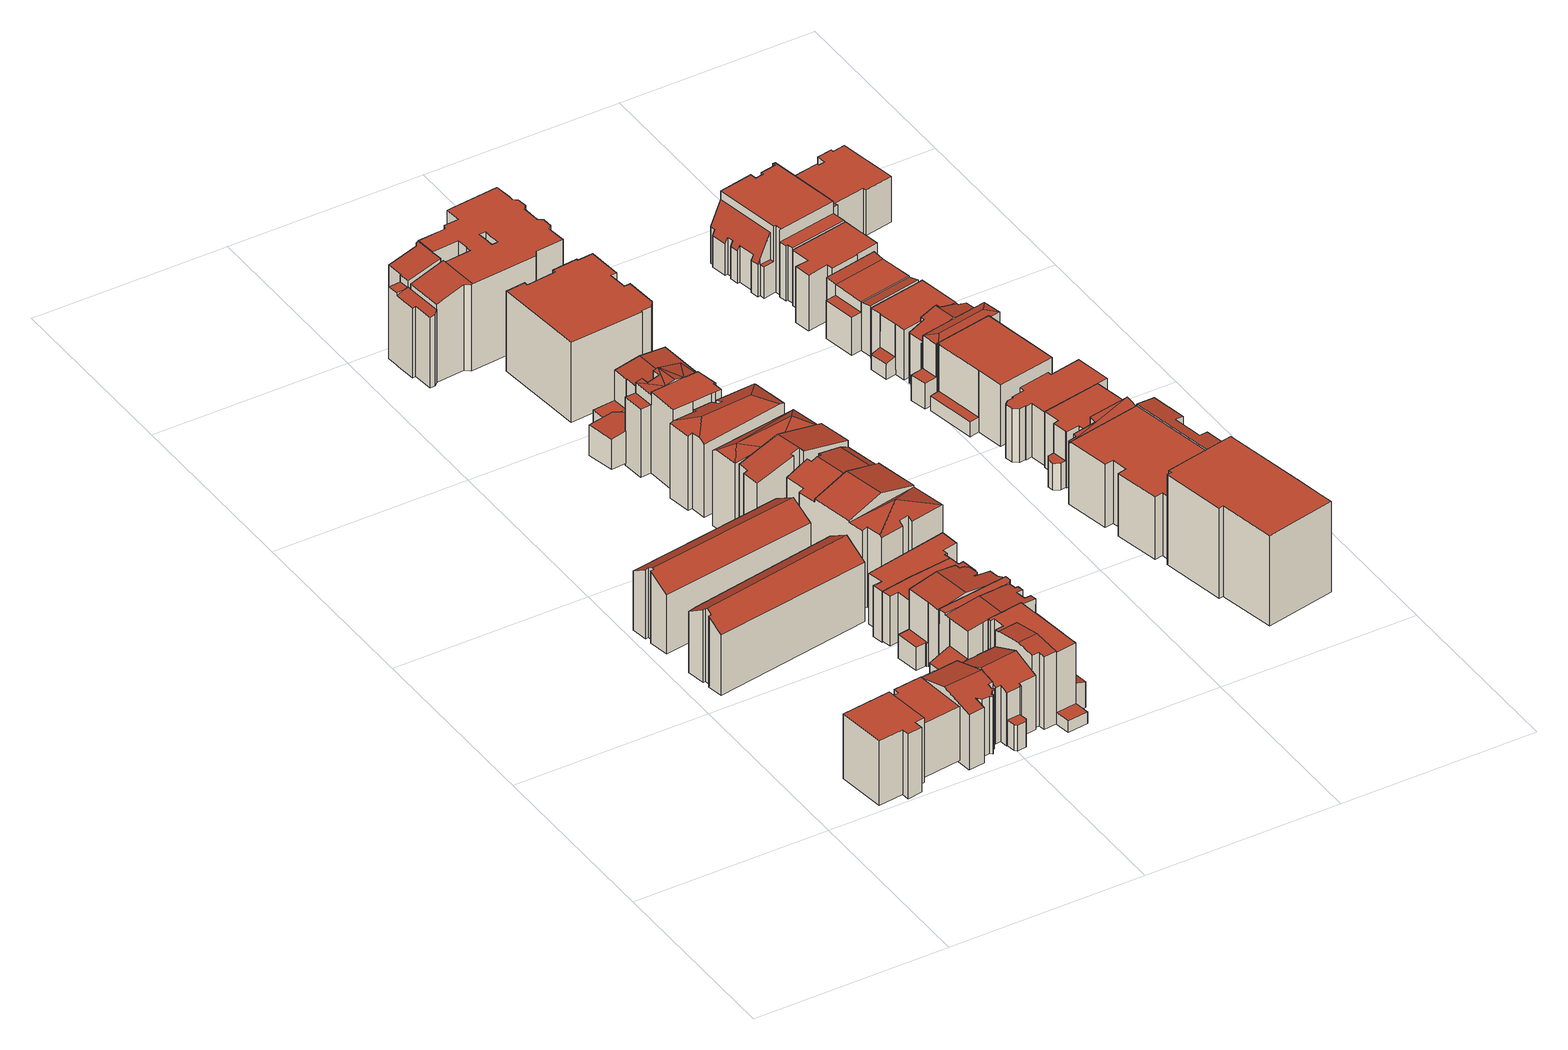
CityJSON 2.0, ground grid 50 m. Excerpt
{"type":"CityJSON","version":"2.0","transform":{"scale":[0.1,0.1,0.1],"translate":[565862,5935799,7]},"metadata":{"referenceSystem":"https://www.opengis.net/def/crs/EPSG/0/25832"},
"CityObjects":{
"building1":{"type":"Building","attributes":{"Gemeindeschluessel":"02000000","Geometrietyp2DReferenz":"3000","function":"31001_1010","roofType":"1000","measuredHeight":17.48,"storeysAboveGround":5},"geometry":[{"type":"MultiSurface","lod":"2","boundaries":[[[0,1,2,3,4,5,6,7]],[[8,9,10,11,12,13,14,15]],[[8,7,6,9]],[[9,6,5,10]],[[10,5,4,11]],[[11,4,3,12]],[[12,3,2,13]],[[13,2,1,14]],[[14,1,0,15]],[[15,0,7,8]]],"semantics":{"surfaces":[{"type":"RoofSurface"},{"type":"GroundSurface"},{"type":"WallSurface"}],"values":[0,1,2,2,2,2,2,2,2,2]}}]},
"building2":{"type":"Building","attributes":{"Gemeindeschluessel":"02000000","Geometrietyp2DReferenz":"3000","function":"31001_1100","roofType":"1000","measuredHeight":14.66,"storeysAboveGround":5},"geometry":[{"type":"MultiSurface","lod":"2","boundaries":[[[16,17,18,19,20,21]],[[22,23,24,25,26,27]],[[22,21,20,23]],[[23,20,19,24]],[[24,19,18,25]],[[25,18,17,26]],[[26,17,16,27]],[[27,16,21,22]]],"semantics":{"surfaces":[{"type":"RoofSurface"},{"type":"GroundSurface"},{"type":"WallSurface"}],"values":[0,1,2,2,2,2,2,2]}}]},
"building3":{"type":"Building","attributes":{"Gemeindeschluessel":"02000000","Geometrietyp2DReferenz":"3000","function":"31001_1120","roofType":"3100","measuredHeight":20.06,"storeysAboveGround":4},"geometry":[{"type":"MultiSurface","lod":"2","boundaries":[[[28,29,30,31,32,33,34]],[[35,34,33,36]],[[36,33,32,37]],[[38,29,28,39]],[[39,28,34,35]],[[40,41,42,43]],[[44,45,41,40]],[[44,40,43,38,39,35,36,37,46]],[[47,46,37,32,31]],[[45,44,46,47]],[[38,43,42,30,29]],[[45,47,31,30,42,41]]],"semantics":{"surfaces":[{"type":"RoofSurface"},{"type":"WallSurface"},{"type":"GroundSurface"}],"values":[0,1,1,1,1,1,1,2,1,1,1,0]}}]},
"building4":{"type":"Building","attributes":{"Gemeindeschluessel":"02000000","Geometrietyp2DReferenz":"3000","function":"31001_1120","roofType":"3100","measuredHeight":17.45,"storeysAboveGround":3},"geometry":[{"type":"MultiSurface","lod":"2","boundaries":[[[48,49,50,51,52,53,54]],[[55,56,48,57]],[[56,49,48]],[[58,59,60,61]],[[62,53,52,63]],[[63,52,51,64]],[[64,51,50,65]],[[57,66,67,55]],[[68,69,70,71]],[[71,70,72,73]],[[73,72,74,75]],[[75,74,76,77]],[[77,76,78,79]],[[79,78,80,81]],[[81,80,82,83]],[[83,82,84,85]],[[85,84,86,87]],[[87,86,88,89]],[[89,88,90,91]],[[91,90,92,93]],[[94,58,61,95,62,63,64,65,96,68,71,73,75,77,79,81,83,85,87,89,91,93]],[[97,59,58,94,98]],[[54,53,62,95,99]],[[68,96,49,56,55,67,100,69]],[[96,65,50,49]],[[95,61,60,66,57,99]],[[98,94,93,92]],[[54,99,57,48]],[[97,98,92,90,88,86,84,82,80,78,76,74,72,70,69,100]],[[97,100,67,66,60,59]]],"semantics":{"surfaces":[{"type":"RoofSurface"},{"type":"WallSurface"},{"type":"GroundSurface"}],"values":[0,0,0,1,1,1,1,1,1,1,1,1,1,1,1,1,1,1,1,1,2,1,1,1,1,1,1,0,0,0]}}]},
"building5":{"type":"Building","attributes":{"Gemeindeschluessel":"02000000","Geometrietyp2DReferenz":"3000","function":"31001_1120","roofType":"3100","measuredHeight":19.66,"storeysAboveGround":4},"geometry":[{"type":"MultiSurface","lod":"2","boundaries":[[[101,102,103,104,105,106]],[[107,108,104,103,109,110]],[[111,106,105,112]],[[113,102,101,114]],[[114,101,106,111]],[[115,110,109,116]],[[117,108,107,118]],[[118,107,110,115]],[[116,109,103,102,113]],[[112,105,104,108,117]],[[112,117,118,115,116,113,114,111]]],"semantics":{"surfaces":[{"type":"RoofSurface"},{"type":"WallSurface"},{"type":"GroundSurface"}],"values":[0,0,1,1,1,1,1,1,1,1,2]}}]},
"building6":{"type":"Building","attributes":{"Gemeindeschluessel":"02000000","Geometrietyp2DReferenz":"3000","function":"31001_1010","roofType":"3100","measuredHeight":17.55,"storeysAboveGround":3},"geometry":[{"type":"MultiSurface","lod":"2","boundaries":[[[119,120,121,122]],[[123,124,125,126,127,128]],[[129,122,121,130]],[[119,131,132,120]],[[127,133,134,128]],[[135,128,134,136,137]],[[137,136,138,139]],[[139,138,140,141]],[[141,140,142,143]],[[144,126,125,145]],[[145,125,124,146]],[[146,124,123,147]],[[147,123,128,135]],[[148,149,150,151]],[[151,150,152,153]],[[154,144,145,146,147,135,137,139,141,143,129,130,155,156,148,151,153]],[[129,143,142,157,131,119,122]],[[149,148,156,158,159]],[[144,154,160,133,127,126]],[[160,154,153,152]],[[158,156,155,161]],[[155,130,121,120,132,161]],[[157,142,140,138,136,134,133,160,152,150,149,159]],[[157,159,158,161,132,131]]],"semantics":{"surfaces":[{"type":"RoofSurface"},{"type":"WallSurface"},{"type":"GroundSurface"}],"values":[0,0,1,1,1,1,1,1,1,1,1,1,1,1,1,2,1,1,1,1,1,1,0,0]}}]},
"building7":{"type":"Building","attributes":{"Gemeindeschluessel":"02000000","Geometrietyp2DReferenz":"3000","function":"31001_1120","roofType":"3100","measuredHeight":18.92,"storeysAboveGround":4},"geometry":[{"type":"MultiSurface","lod":"2","boundaries":[[[162,163,164,165]],[[166,167,168,169,170,171,172]],[[173,174,172,175,176,177,178]],[[129,165,164,179]],[[180,170,169,181]],[[181,169,168,182]],[[183,167,166]],[[172,171,175]],[[162,177,176,163]],[[184,185,186,187]],[[187,186,188,189]],[[189,188,190,191]],[[191,190,192,193]],[[193,192,194,195]],[[196,197,198,199]],[[199,198,173,178,200]],[[129,179,201,180,181,182,184,187,189,191,193,195,196,199,200]],[[129,200,178,177,162,165]],[[197,196,195,194]],[[166,172,174]],[[180,201,176,175,171,170]],[[184,182,168,167,183,185]],[[201,179,164,163,176]],[[197,194,192,190,188,186,185,183,166,174,173,198]]],"semantics":{"surfaces":[{"type":"RoofSurface"},{"type":"WallSurface"},{"type":"GroundSurface"}],"values":[0,0,0,1,1,1,1,1,1,1,1,1,1,1,1,1,2,1,1,1,1,1,1,0]}}]},
"building8":{"type":"Building","attributes":{"Gemeindeschluessel":"02000000","Geometrietyp2DReferenz":"3000","function":"31001_2010","roofType":"1000","measuredHeight":20.68,"storeysAboveGround":3},"geometry":[{"type":"MultiSurface","lod":"2","boundaries":[[[202,203,204,205]],[[206,207,208,209,203,202]],[[210,211,212,213]],[[214,215,216,217]],[[218,219,220,221]],[[221,220,222,223]],[[223,222,224,225]],[[225,224,226,227]],[[228,205,204,229]],[[230,208,207,231]],[[231,207,206,232]],[[217,233,234,214]],[[212,235,236,213]],[[237,211,210,238]],[[239,216,215,240]],[[241,237,238,242,230,231,232,218,221,223,225,227,243,244,239,240]],[[245,236,235,246,234,233,247,248,226,224,222,220,219,228,229]],[[218,232,206,202,205,228,219]],[[242,238,210,213,236,245]],[[237,241,246,235,212,211]],[[241,240,215,214,234,246]],[[239,244,247,233,217,216]],[[248,247,244,243]],[[230,242,245,209,208]],[[245,229,204,203,209]],[[226,248,243,227]]],"semantics":{"surfaces":[{"type":"RoofSurface"},{"type":"WallSurface"},{"type":"GroundSurface"}],"values":[0,0,0,0,1,1,1,1,1,1,1,1,1,1,1,2,0,1,1,1,1,1,1,1,1,1]}}]},
"building9":{"type":"Building","attributes":{"Gemeindeschluessel":"02000000","Geometrietyp2DReferenz":"3000","function":"31001_1120","roofType":"3100","measuredHeight":18.47,"storeysAboveGround":4},"geometry":[{"type":"MultiSurface","lod":"2","boundaries":[[[249,250,251,252]],[[253,254,255,256]],[[256,255,257,258]],[[258,257,259,260]],[[260,259,261,262]],[[262,261,263,264]],[[264,263,265,266]],[[266,265,267,268]],[[269,270,271,272]],[[272,271,273,274]],[[275,276,277,278]],[[278,277,279,280]],[[280,279,281,282]],[[283,254,253,284,285,286,287]],[[249,252,269,272,274,284,253,256,258,260,262,264,266,268,288,275,278,280,282]],[[289,281,279,277,276,290,267,265,263,261,259,257,255,254,283]],[[281,289,250,249,282]],[[290,276,275,288]],[[288,268,267,290]],[[269,252,251,291,270]],[[291,251,287,286]],[[285,284,274,273]],[[287,251,250,289,283]],[[285,273,271,270,291,286]]],"semantics":{"surfaces":[{"type":"WallSurface"},{"type":"GroundSurface"},{"type":"RoofSurface"}],"values":[0,0,0,0,0,0,0,0,0,0,0,0,0,0,1,2,0,0,0,0,0,0,2,2]}}]},
"building10":{"type":"Building","attributes":{"Gemeindeschluessel":"02000000","Geometrietyp2DReferenz":"3000","function":"31001_1120","roofType":"1000","measuredHeight":13.44,"storeysAboveGround":4},"geometry":[{"type":"MultiSurface","lod":"2","boundaries":[[[292,293,294,295]],[[295,294,296,297]],[[297,296,298,299]],[[299,298,300,301]],[[302,303,304,305]],[[305,304,306,307]],[[307,306,293,292]],[[308,309,303,302]],[[309,308,301,300]],[[301,308,302,305,307,292,295,297,299]],[[309,300,298,296,294,293,306,304,303]]],"semantics":{"surfaces":[{"type":"WallSurface"},{"type":"GroundSurface"},{"type":"RoofSurface"}],"values":[0,0,0,0,0,0,0,0,0,1,2]}}]},
"building11":{"type":"Building","attributes":{"Gemeindeschluessel":"02000000","Geometrietyp2DReferenz":"3000","function":"31001_1010","roofType":"1000","measuredHeight":10.04,"storeysAboveGround":2},"geometry":[{"type":"MultiSurface","lod":"2","boundaries":[[[310,311,312,313]],[[313,312,314,315]],[[315,314,316,317]],[[318,319,320,321]],[[322,320,319,323,316,314,312,311,324]],[[325,326,310,313,315,317,327,318,321]],[[325,321,320,322]],[[326,325,322,324]],[[318,327,323,319]],[[327,317,316,323]],[[310,326,324,311]]],"semantics":{"surfaces":[{"type":"WallSurface"},{"type":"RoofSurface"},{"type":"GroundSurface"}],"values":[0,0,0,0,1,2,0,0,0,0,0]}}]},
"building12":{"type":"Building","attributes":{"Gemeindeschluessel":"02000000","Geometrietyp2DReferenz":"3000","function":"31001_1120","roofType":"1000","measuredHeight":13.78,"storeysAboveGround":4},"geometry":[{"type":"MultiSurface","lod":"2","boundaries":[[[328,329,330,331]],[[331,330,332,333]],[[334,335,336,337]],[[338,339,340,341]],[[341,340,342,343]],[[343,342,344,345]],[[345,344,346,347]],[[348,349,335,334]],[[349,348,333,332]],[[346,344,342,340,339,336,335,349,332,330,329]],[[338,341,343,345,347,328,331,333,348,334,337]],[[328,347,346,329]],[[338,337,336,339]]],"semantics":{"surfaces":[{"type":"WallSurface"},{"type":"RoofSurface"},{"type":"GroundSurface"}],"values":[0,0,0,0,0,0,0,0,0,1,2,0,0]}}]},
"building13":{"type":"Building","attributes":{"Gemeindeschluessel":"02000000","Geometrietyp2DReferenz":"3000","function":"31001_1120","roofType":"3200","measuredHeight":24.4,"storeysAboveGround":5},"geometry":[{"type":"MultiSurface","lod":"2","boundaries":[[[350,351,352,353]],[[354,351,350]],[[355,356,357,351,354]],[[358,359,352,351]],[[357,358,351]],[[360,358,357]],[[361,362,363,364]],[[360,359,358]],[[365,366,367,368]],[[368,367,369,370]],[[371,372,373,374]],[[374,373,375,376]],[[376,375,377,378]],[[379,355,354,380]],[[381,382,383,384]],[[371,374,376,378,381,384,365,368,370,379,380,385,386,387]],[[385,380,354,350,353]],[[387,386,359,360,363,362]],[[382,381,378,377]],[[371,387,362,361,372]],[[369,364,363,360,357,356]],[[379,370,369,356,355]],[[366,365,384,383]],[[386,385,353,352,359]],[[366,383,382,377,375,373,372,361,364,369,367]]],"semantics":{"surfaces":[{"type":"RoofSurface"},{"type":"WallSurface"},{"type":"GroundSurface"}],"values":[0,0,0,0,0,0,0,0,1,1,1,1,1,1,1,2,1,1,1,1,1,1,1,1,0]}}]},
"building14":{"type":"Building","attributes":{"Gemeindeschluessel":"02000000","Geometrietyp2DReferenz":"3000","function":"31001_2010","roofType":"3100","measuredHeight":24.96,"storeysAboveGround":4},"geometry":[{"type":"MultiSurface","lod":"2","boundaries":[[[388,389,390,391,392,393,394,395]],[[396,397,398,399]],[[400,401,402]],[[403,404,405,401,400]],[[406,407,408,409,410,411,401,405]],[[412,413,414,415,390,389]],[[399,398,416,417,418,419,420]],[[411,421,402,401]],[[412,422,423,413]],[[424,425,426,427]],[[428,395,394,429]],[[429,394,393,430]],[[430,393,392,431]],[[431,392,391,432]],[[433,404,403,434]],[[435,410,409,436]],[[436,409,408,437]],[[437,408,407,438]],[[438,407,406,439]],[[440,415,414,441]],[[427,419,418,424]],[[442,426,425,443]],[[434,403,400,397,396,388,395,428]],[[399,420,422,412,389,388,396]],[[444,348,435,436,437,438,439,433,434,428,429,430,431,432,440,441,445,446,442,443]],[[348,444,417,416,402,421]],[[444,443,425,424,418,417]],[[442,446,420,419,427,426]],[[446,445,423,422,420]],[[445,441,414,413,423]],[[435,348,421,411,410]],[[433,439,406,405,404]],[[400,402,416,398,397]],[[440,432,391,390,415]]],"semantics":{"surfaces":[{"type":"RoofSurface"},{"type":"WallSurface"},{"type":"GroundSurface"}],"values":[0,0,0,0,0,0,0,0,0,0,1,1,1,1,1,1,1,1,1,1,1,1,1,1,2,1,1,1,1,1,1,1,1,1]}}]},
"building15":{"type":"Building","attributes":{"Gemeindeschluessel":"02000000","Geometrietyp2DReferenz":"3000","function":"31001_1120","roofType":"3200","measuredHeight":22.12,"storeysAboveGround":5},"geometry":[{"type":"MultiSurface","lod":"2","boundaries":[[[447,448,449,450,451,452]],[[450,453,454,455,456,457,458,459,460,461,462,451]],[[463,448,447,464]],[[464,447,452,465]],[[466,462,461,467]],[[467,461,460,468]],[[468,460,459,469]],[[469,459,458,470]],[[470,458,457,471]],[[471,457,456,472]],[[472,456,455,473]],[[474,463,464,465,466,467,468,469,470,471,472,473,475]],[[449,448,463,474,476]],[[477,475,473,455,454]],[[478,476,474,475,477]],[[466,465,452,451,462]],[[478,477,454,453]],[[476,478,453,450,449]]],"semantics":{"surfaces":[{"type":"RoofSurface"},{"type":"WallSurface"},{"type":"GroundSurface"}],"values":[0,0,1,1,1,1,1,1,1,1,1,2,1,1,1,1,0,0]}}]},
"building16":{"type":"Building","attributes":{"Gemeindeschluessel":"02000000","Geometrietyp2DReferenz":"3000","function":"31001_1120","roofType":"1000","measuredHeight":22.55,"storeysAboveGround":5},"geometry":[{"type":"MultiSurface","lod":"2","boundaries":[[[479,480,481,482]],[[483,484,485,486]],[[484,487,488,489,490,491,492,485]],[[493,487,484]],[[493,494,495,487]],[[494,496,495]],[[497,498,496,494]],[[499,479,482,500]],[[480,483,486,481]],[[501,492,491,502]],[[502,491,490,503]],[[503,490,489,504]],[[504,489,488,505]],[[483,506,484]],[[494,507,497]],[[508,509,510,511]],[[511,510,512,513]],[[513,512,514,515]],[[515,514,516,517]],[[505,488,487,495,496,498,518,519,520]],[[521,508,511,513,515,517,522,499,500,501,502,503,504,505,520,523]],[[501,500,482,481,486,485,492]],[[506,483,522,517,516]],[[524,523,520,519]],[[494,493,484]],[[509,508,521,525]],[[521,523,524,526,527,525]],[[518,498,497,507,527,526]],[[499,522,483,480,479]],[[518,526,524,519]],[[509,525,527,507,494,484,506,516,514,512,510]]],"semantics":{"surfaces":[{"type":"RoofSurface"},{"type":"WallSurface"},{"type":"GroundSurface"}],"values":[0,0,0,0,0,0,0,1,1,1,1,1,1,1,1,1,1,1,1,1,2,1,1,1,1,1,1,1,1,0,0]}}]},
"building17":{"type":"Building","attributes":{"Gemeindeschluessel":"02000000","Geometrietyp2DReferenz":"3000","function":"31001_1120","roofType":"1000","measuredHeight":23.52,"storeysAboveGround":5},"geometry":[{"type":"MultiSurface","lod":"2","boundaries":[[[528,529,530,531,532]],[[533,534,535,536,537,538,539]],[[540,541,542,543]],[[544,545,546,547]],[[529,528,548]],[[529,549,530]],[[543,530,549,550,540]],[[551,552,553,554]],[[554,553,555,556]],[[556,555,557,558]],[[558,557,559,560]],[[561,562,563,564]],[[564,563,565,566]],[[547,567,568,544]],[[542,569,570,549,530,543]],[[530,549,570,571,531]],[[540,550,539,538,541]],[[572,535,534,573]],[[573,534,533,552,551]],[[552,533,539,550]],[[546,574,575,567,547]],[[567,575,576,577]],[[578,579,580,581]],[[582,583,584,585]],[[585,584,586,587]],[[587,586,588,589]],[[590,591,592,593]],[[594,595,596,597]],[[598,599,600,601]],[[601,600,602,603]],[[603,602,604,605]],[[605,604,606,607]],[[607,606,608,609]],[[609,608,610,611]],[[545,612,574,546]],[[572,613,614,615,611,610,616,617,536,535]],[[618,619,599,598,620,621,589,588]],[[575,574,612,622,623,624,537,536,617,616,610,608,606,604,602,600,599,619,618,588,586,584,583,625,626,627,628,629,630,631,580,579,632,576],[591,633,634,596,595,635,636,592]],[[605,607,609,611,615,614,613,572,573,551,554,556,558,560,637,638,639,640,641,561,564,566,642,643,578,581,644,645,646,647,648,649,650,582,585,587,589,621,620,598,601,603],[651,652,590,593,653,654,594,597],[655,656,657,658,659,660,661,662]],[[638,637,560,559,663,548,528,532,639]],[[565,577,576,632,579,578,643,642,566]],[[658,657,656,612,545,544,568,569]],[[537,660,659,658,569,542,541,538]],[[537,624,623,662,661,660]],[[655,662,623,622,612,656]],[[626,625,583,582,650,649,648,627]],[[652,651,597,596,634,633,591,590]],[[636,635,595,594,654,653,593,592]],[[645,630,629,646]],[[629,628,627,648,647,646]],[[580,631,630,645,644,581]],[[641,664,562,561]],[[532,531,571,664,641,640,639]],[[664,571,570,569,568,567,577,565,563,562]],[[663,559,557,555,553,552,550,549,529,548]]],"semantics":{"surfaces":[{"type":"RoofSurface"},{"type":"WallSurface"},{"type":"GroundSurface"}],"values":[0,0,0,0,1,1,1,1,1,1,1,1,1,1,1,1,1,1,1,1,1,1,1,1,1,1,1,1,1,1,1,1,1,1,1,1,1,0,2,1,1,1,1,1,1,1,1,1,1,1,1,1,1,0,0]}}]},
"building18":{"type":"Building","attributes":{"Gemeindeschluessel":"02000000","Geometrietyp2DReferenz":"3000","function":"31001_1120","roofType":"3100","measuredHeight":14.61,"storeysAboveGround":4},"geometry":[{"type":"MultiSurface","lod":"2","boundaries":[[[665,666,667,668]],[[669,665,668,670]],[[666,671,672,667]],[[327,673,674,317]],[[317,674,675,315]],[[676,677,678,679]],[[679,678,680,681]],[[327,317,315,682,669,670,683,676,679,681]],[[683,670,668,667,672,684,685]],[[677,676,683,685]],[[327,681,680,686,673]],[[687,682,315,675]],[[669,682,687,671,666,665]],[[686,680,678,677,685,684]],[[686,684,672,671,687,675,674,673]]],"semantics":{"surfaces":[{"type":"RoofSurface"},{"type":"WallSurface"},{"type":"GroundSurface"}],"values":[0,1,1,1,1,1,1,2,1,1,1,1,1,0,0]}}]},
"building19":{"type":"Building","attributes":{"Gemeindeschluessel":"02000000","Geometrietyp2DReferenz":"3000","function":"31001_1120","roofType":"1000","measuredHeight":21.53,"storeysAboveGround":4},"geometry":[{"type":"MultiSurface","lod":"2","boundaries":[[[688,689,690,691]],[[691,690,692,693]],[[693,692,694,695]],[[695,694,696,697]],[[697,696,698,699]],[[699,698,700,701]],[[701,700,702,703]],[[703,702,704,705]],[[705,704,706,707]],[[707,706,708,709]],[[709,708,710,711]],[[711,710,712,713]],[[713,712,714,715]],[[715,714,716,717]],[[718,719,689,688]],[[720,721,719,718]],[[721,720,717,716]],[[717,720,718,688,691,693,695,697,699,701,703,705,707,709,711,713,715]],[[721,716,714,712,710,708,706,704,702,700,698,696,694,692,690,689,719]]],"semantics":{"surfaces":[{"type":"WallSurface"},{"type":"GroundSurface"},{"type":"RoofSurface"}],"values":[0,0,0,0,0,0,0,0,0,0,0,0,0,0,0,0,0,1,2]}}]},
"building20":{"type":"Building","attributes":{"Gemeindeschluessel":"02000000","Geometrietyp2DReferenz":"3000","function":"31001_2010","roofType":"1000","measuredHeight":24.39,"storeysAboveGround":7},"geometry":[{"type":"MultiSurface","lod":"2","boundaries":[[[722,723,724,725,726,727,728,729,730,731]],[[732,733,734,735,736,737,738,739,740,741]],[[732,731,730,733]],[[733,730,729,734]],[[734,729,728,735]],[[735,728,727,736]],[[736,727,726,737]],[[737,726,725,738]],[[738,725,724,739]],[[739,724,723,740]],[[740,723,722,741]],[[732,741,722,731]]],"semantics":{"surfaces":[{"type":"RoofSurface"},{"type":"GroundSurface"},{"type":"WallSurface"}],"values":[0,1,2,2,2,2,2,2,2,2,2,2]}}]},
"building21":{"type":"Building","attributes":{"Gemeindeschluessel":"02000000","Geometrietyp2DReferenz":"3000","function":"31001_1120","roofType":"1000","measuredHeight":17.79,"storeysAboveGround":5},"geometry":[{"type":"MultiSurface","lod":"2","boundaries":[[[742,743,744,745,746,747,748]],[[749,750,751,743,742]],[[752,753,754,755,756,757,758,759,760,761,762]],[[763,764,765,766,767,768,769,770,771,772,773]],[[774,748,747,775]],[[775,747,746,776]],[[776,746,745,777]],[[777,745,744,778]],[[779,751,750,780]],[[742,762,761,749]],[[781,758,757,782]],[[782,757,756,783]],[[783,756,755,784]],[[784,755,754,785]],[[785,754,753,786]],[[786,753,752,787]],[[788,772,771,789]],[[789,771,770,790]],[[790,770,769,791]],[[791,769,768,792]],[[792,768,767,793]],[[793,767,766,794]],[[794,766,765,795]],[[795,765,764,796]],[[759,763,773,760]],[[781,782,783,784,785,786,787,774,775,776,777,778,779,780,797,788,789,790,791,792,793,794,795,796]],[[781,796,764,763,759,758]],[[788,797,761,760,773,772]],[[797,780,750,749,761]],[[774,787,752,762,742,748]],[[779,778,744,743,751]]],"semantics":{"surfaces":[{"type":"RoofSurface"},{"type":"WallSurface"},{"type":"GroundSurface"}],"values":[0,0,0,0,1,1,1,1,1,1,1,1,1,1,1,1,1,1,1,1,1,1,1,1,1,2,1,1,1,1,1]}}]},
"building22":{"type":"Building","attributes":{"Gemeindeschluessel":"02000000","Geometrietyp2DReferenz":"3000","function":"31001_2010","roofType":"1000","measuredHeight":16.66,"storeysAboveGround":4},"geometry":[{"type":"MultiSurface","lod":"2","boundaries":[[[798,799,800,801]],[[802,798,801,803]],[[804,805,806,807]],[[807,806,808,809]],[[809,808,810,811]],[[799,812,813,800]],[[814,815,811,810]],[[816,817,802,803,804,807,809,811,815]],[[818,816,815,814]],[[812,817,816,818]],[[802,817,812,799,798]],[[804,803,801,800,813,805]],[[818,814,810,808,806,805,813,812]]],"semantics":{"surfaces":[{"type":"RoofSurface"},{"type":"WallSurface"},{"type":"GroundSurface"}],"values":[0,1,1,1,1,1,1,2,1,1,1,1,0]}}]},
"building23":{"type":"Building","attributes":{"Gemeindeschluessel":"02000000","Geometrietyp2DReferenz":"3000","function":"31001_1120","roofType":"1000","measuredHeight":15.14,"storeysAboveGround":3},"geometry":[{"type":"MultiSurface","lod":"2","boundaries":[[[819,820,821,822,823,824]],[[825,824,823,826]],[[827,820,819,828]],[[828,819,824,825]],[[829,830,831,832]],[[832,831,833,834]],[[835,836,837,838]],[[838,837,839,840]],[[840,839,841,842]],[[842,841,843,844]],[[844,843,845,846]],[[846,845,847,848]],[[848,847,849,850]],[[850,849,851,852]],[[852,851,853,854]],[[821,853,830,822]],[[827,828,825,826,829,832,834,855,835,838,840,842,844,846,848,850,852,854]],[[836,835,855,856]],[[856,855,834,833]],[[827,854,853,821,820]],[[829,826,823,822,830]],[[856,833,831,830,853,851,849,847,845,843,841,839,837,836]]],"semantics":{"surfaces":[{"type":"RoofSurface"},{"type":"WallSurface"},{"type":"GroundSurface"}],"values":[0,1,1,1,1,1,1,1,1,1,1,1,1,1,1,1,2,1,1,1,1,0]}}]},
"building24":{"type":"Building","attributes":{"Gemeindeschluessel":"02000000","Geometrietyp2DReferenz":"3000","function":"31001_1120","roofType":"1000","measuredHeight":14.5,"storeysAboveGround":3},"geometry":[{"type":"MultiSurface","lod":"2","boundaries":[[[857,858,859,860,861,862,863,864,865,866,867,868,869,870,871,872,873]],[[874,875,876,877,878,879,880,881,882,883,884,885,886,887,888,889,890]],[[890,889,858,857]],[[889,888,859,858]],[[888,887,860,859]],[[887,886,861,860]],[[886,885,862,861]],[[885,884,863,862]],[[884,883,864,863]],[[883,882,865,864]],[[882,881,866,865]],[[881,880,867,866]],[[880,879,868,867]],[[879,878,869,868]],[[878,877,870,869]],[[877,876,871,870]],[[876,875,872,871]],[[875,874,873,872]],[[874,890,857,873]]],"semantics":{"surfaces":[{"type":"GroundSurface"},{"type":"RoofSurface"},{"type":"WallSurface"}],"values":[0,1,2,2,2,2,2,2,2,2,2,2,2,2,2,2,2,2,2]}}]},
"building25":{"type":"Building","attributes":{"Gemeindeschluessel":"02000000","Geometrietyp2DReferenz":"3000","function":"31001_1100","roofType":"3200","measuredHeight":16.36,"storeysAboveGround":4},"geometry":[{"type":"MultiSurface","lod":"2","boundaries":[[[891,892,893,894]],[[895,896,897,898,899,900,901,902,903]],[[904,905,906,907,908,909]],[[898,908,907,910,911,912]],[[913,914,915,910,907,906]],[[899,912,916,917,918,919,920,921,922,923,900]],[[915,911,910]],[[924,891,894,925]],[[926,903,902,927]],[[927,902,901,928]],[[929,896,895,930]],[[930,895,903,926]],[[892,904,909,893]],[[897,908,898]],[[912,911,916]],[[931,915,914,932]],[[932,914,913,933]],[[934,923,922,935]],[[935,922,921,936]],[[936,921,920,937]],[[937,920,919,938]],[[938,919,918,939]],[[939,918,917,940]],[[941,924,925,942,929,930,926,927,928,934,935,936,937,938,939,940,931,932,933]],[[929,942,908,897,896]],[[931,940,917,916,911,915]],[[941,933,913,906,905]],[[898,912,899]],[[934,928,901,900,923]],[[924,941,905,904,892,891]],[[942,925,894,893,909,908]]],"semantics":{"surfaces":[{"type":"RoofSurface"},{"type":"WallSurface"},{"type":"GroundSurface"}],"values":[0,0,0,0,0,0,0,1,1,1,1,1,1,1,1,1,1,1,1,1,1,1,1,2,1,1,1,1,1,1,1]}}]},
"building26":{"type":"Building","attributes":{"Gemeindeschluessel":"02000000","Geometrietyp2DReferenz":"3000","function":"31001_1120","roofType":"1000","measuredHeight":13.55,"storeysAboveGround":4},"geometry":[{"type":"MultiSurface","lod":"2","boundaries":[[[943,944,945,946]],[[947,943,946,948]],[[949,950,951,952]],[[952,951,953,954]],[[944,955,956,945]],[[957,958,959,960]],[[957,960,961,947,948,962,949,952,954,963]],[[964,956,955,965,959,958,966,953,951,950]],[[953,966,963,954]],[[966,958,957,963]],[[959,965,961,960]],[[964,950,949,962]],[[947,961,965,955,944,943]],[[962,948,946,945,956,964]]],"semantics":{"surfaces":[{"type":"RoofSurface"},{"type":"WallSurface"},{"type":"GroundSurface"}],"values":[0,1,1,1,1,1,2,0,1,1,1,1,1,1]}}]},
"building27":{"type":"Building","attributes":{"Gemeindeschluessel":"02000000","Geometrietyp2DReferenz":"3000","function":"31001_1120","roofType":"1000","measuredHeight":13.81,"storeysAboveGround":4},"geometry":[{"type":"MultiSurface","lod":"2","boundaries":[[[967,968,969,970]],[[971,972,973,974]],[[975,976,977,974,973]],[[978,979,980,981]],[[982,967,970,983]],[[984,972,971,985]],[[978,977,976,979]],[[968,975,973,969]],[[986,981,980,987]],[[985,971,974,977,978,981,986]],[[988,982,983,989,984,985,986,987]],[[988,987,980,979,976,975]],[[984,989,973,972]],[[982,988,975,968,967]],[[989,983,970,969,973]]],"semantics":{"surfaces":[{"type":"RoofSurface"},{"type":"WallSurface"},{"type":"GroundSurface"}],"values":[0,0,0,0,1,1,1,1,1,1,2,1,1,1,1]}}]},
"building28":{"type":"Building","attributes":{"Gemeindeschluessel":"02000000","Geometrietyp2DReferenz":"3000","function":"31001_1010","roofType":"1000","measuredHeight":15.06,"storeysAboveGround":4},"geometry":[{"type":"MultiSurface","lod":"2","boundaries":[[[990,991,992,993]],[[994,995,996,997]],[[998,999,1000,1001]],[[1001,1000,1002,1003]],[[993,1004,1005,990]],[[1006,1005,1007,1008]],[[1008,1007,1009,1010]],[[1010,1009,1011,1012]],[[1012,1011,1013,1014]],[[1014,1013,1015,1016]],[[1017,992,991,1018]],[[1015,1013,1011,1009,1007,1005,1004,1019,1002,1000,999,1020,996,995]],[[1006,1008,1010,1012,1014,1016,994,997,1021,998,1001,1003,1022,1017,1018]],[[1006,1018,991,990,1005]],[[1017,1022,1019,1004,993,992]],[[998,1021,1020,999]],[[1022,1003,1002,1019]],[[994,1016,1015,995]],[[1021,997,996,1020]]],"semantics":{"surfaces":[{"type":"RoofSurface"},{"type":"WallSurface"},{"type":"GroundSurface"}],"values":[0,1,1,1,1,1,1,1,1,1,1,0,2,1,1,1,1,1,1]}}]},
"building29":{"type":"Building","attributes":{"Gemeindeschluessel":"02000000","Geometrietyp2DReferenz":"3000","function":"31001_1120","roofType":"1000","measuredHeight":18.15,"storeysAboveGround":6},"geometry":[{"type":"MultiSurface","lod":"2","boundaries":[[[1023,1024,1025,1026,1027,1028,1029,1030,1031,1032,1033,1034,1035,1036,1037,1038]],[[1039,1040,1041,1042,1043,1044]],[[1045,1046,1047,1048,1049,1050,1051,1052,1053,1054,1055,1056,1057,1058,1059,1060,1061,1062]],[[1063,1064,1065,1066]],[[1067,1038,1037,1068]],[[1068,1037,1036,1069]],[[1065,1034,1033,1066]],[[1070,1032,1031,1071]],[[1071,1031,1030,1072]],[[1072,1030,1029,1073]],[[1073,1029,1028,1074]],[[1074,1028,1027,1075]],[[1075,1027,1026,1076]],[[1076,1026,1025,1077]],[[1077,1025,1024,1078]],[[1078,1024,1023,1079]],[[1079,1023,1038,1067]],[[1080,1081,1082,1083]],[[1083,1082,1084,1085]],[[1085,1084,1086,1087]],[[1087,1086,1088,1089]],[[1089,1088,1090,1091]],[[1056,1092,1093,1057]],[[1043,1094,1095,1044]],[[1096,1095,1097,1098]],[[1098,1097,1099,1100]],[[1101,1042,1041,1102]],[[1102,1041,1040,1103]],[[1103,1040,1039,1104]],[[1105,1055,1054,1106]],[[1106,1054,1053,1107]],[[1107,1053,1052,1108]],[[1108,1052,1051,1109]],[[1109,1051,1050,1110]],[[1110,1050,1049,1111]],[[1111,1049,1048,1112]],[[1112,1048,1047,1113]],[[1113,1047,1046,1114]],[[1114,1046,1045,1115]],[[1116,1062,1061,1117]],[[1117,1061,1060,1118]],[[1118,1060,1059,1119]],[[1119,1059,1058,1120]],[[1121,1101,1102,1103,1104,1096,1098,1100,1122,1070,1071,1072,1073,1074,1075,1076,1077,1078,1079,1067,1068,1069,1080,1083,1085,1087,1089,1091,1105,1106,1107,1108,1109,1110,1111,1112,1113,1114,1115,1116,1117,1118,1119,1120]],[[1094,1043,1042,1101,1121,1093]],[[1116,1115,1045,1062]],[[1122,1100,1099,1123,1064,1063]],[[1096,1104,1039,1044,1095]],[[1124,1035,1034,1065,1064,1123]],[[1121,1120,1058,1057,1093]],[[1105,1091,1090,1092,1056,1055]],[[1070,1122,1063,1066,1033,1032]],[[1080,1069,1036,1035,1124,1081]],[[1124,1123,1099,1097,1095,1094,1093,1092,1090,1088,1086,1084,1082,1081]]],"semantics":{"surfaces":[{"type":"RoofSurface"},{"type":"WallSurface"},{"type":"GroundSurface"}],"values":[0,0,0,0,1,1,1,1,1,1,1,1,1,1,1,1,1,1,1,1,1,1,1,1,1,1,1,1,1,1,1,1,1,1,1,1,1,1,1,1,1,1,1,2,1,1,1,1,1,1,1,1,1,0]}}]}
},
"vertices":[
[141,20,177],[206,28,177],[208,8,177],[246,13,177],[243,36,177],[269,40,177],[254,161,177],[126,145,177],[126,145,2],[254,161,2],[269,40,2],[243,36,2],[246,13,2],[208,8,2],[206,28,2],[141,20,2],
[269,40,162],[367,52,162],[351,189,162],[278,180,162],[280,165,162],[254,161,162],[254,161,16],[280,165,16],[278,180,16],[351,189,16],[367,52,16],[269,40,16],
[34,577,221],[40,578,221],[41,572,225],[441,643,225],[432,698,190],[53,634,187],[26,625,190],[26,625,24],[53,634,24],[432,698,24],[40,578,24],[34,577,24],[37,558,24],[37,558,216],[43,559,216],[43,559,24],[43,516,24],[43,516,189],[450,583,24],[450,583,185],
[419,214,106],[448,234,86],[434,232,86],[434,227,93],[401,222,93],[400,228,86],[386,226,86],[452,202,85],[452,202,86],[389,194,86],[351,189,10],[351,189,160],[389,194,160],[389,194,10],[400,228,10],[401,222,10],[434,227,10],[434,232,10],[389,194,159],[452,202,159],[467,79,10],[467,79,173],[454,77,173],[454,77,10],[455,65,170],[455,65,10],[460,61,169],[460,61,10],[457,56,167],[457,56,10],[454,59,168],[454,59,10],[447,50,166],[447,50,10],[450,48,165],[450,48,10],[446,42,164],[446,42,10],[440,47,165],[440,47,10],[420,45,165],[420,45,10],[408,54,168],[408,54,10],[412,24,160],[412,24,10],[370,19,10],[385,226,10],[448,234,10],[360,105,184],[370,19,159],[385,226,85],[462,116,184],
[7,772,217],[15,774,217],[17,758,227],[412,818,227],[404,876,190],[1,814,190],[17,700,190],[421,761,190],[18,755,225],[9,754,225],[1,814,30],[404,876,30],[15,774,30],[7,772,30],[9,754,30],[18,755,30],[421,761,30],[17,700,30],
[453,195,65],[502,201,65],[497,241,65],[448,234,65],[490,27,80],[496,21,80],[519,24,80],[524,32,80],[521,54,80],[487,50,80],[448,234,11],[497,241,11],[453,195,154],[502,201,154],[521,54,154],[487,50,154],[487,50,11],[485,50,154],[485,50,11],[482,70,163],[482,70,11],[468,68,163],[468,68,11],[467,79,168],[467,79,11],[524,32,11],[519,24,11],[496,21,11],[490,27,11],[570,68,11],[570,68,158],[524,62,158],[524,62,11],[525,55,155],[525,55,11],[521,55,11],[502,201,11],[552,207,11],[462,121,186],[552,207,155],[562,134,186],[521,55,155],[502,201,155],
[503,242,118],[495,303,118],[440,296,98],[448,234,98],[635,338,196],[673,343,196],[678,350,196],[676,365,196],[490,340,196],[493,319,196],[538,325,196],[597,254,200],[587,331,200],[493,319,192],[495,303,192],[503,242,192],[547,248,196],[440,296,11],[490,340,11],[676,365,11],[678,350,11],[673,343,192],[672,342,11],[672,342,193],[675,324,193],[675,324,11],[683,325,192],[683,325,11],[685,308,192],[685,308,11],[668,306,193],[668,306,11],[672,280,193],[672,280,11],[690,283,11],[690,283,192],[692,267,192],[692,267,11],[547,248,11],[495,303,11],
[562,128,212],[614,135,212],[605,203,202],[554,196,202],[568,79,205],[587,81,205],[590,64,202],[623,68,202],[628,27,37],[682,34,37],[676,74,37],[623,67,37],[676,82,86],[709,86,75],[692,214,75],[660,210,86],[552,207,6],[552,207,200],[575,210,200],[575,210,6],[571,241,200],[571,241,6],[561,240,200],[561,240,6],[560,249,200],[560,249,6],[554,196,200],[605,203,200],[590,64,6],[587,81,6],[568,79,6],[660,210,200],[676,82,200],[676,74,200],[623,67,200],[682,34,6],[628,27,6],[692,214,6],[709,86,6],[676,81,6],[623,68,6],[652,262,6],[659,210,6],[623,68,200],[676,81,200],[659,210,200],[652,262,200],
[490,340,21],[490,340,193],[485,376,193],[485,376,21],[605,457,21],[605,457,197],[607,444,197],[607,444,21],[614,445,196],[614,445,21],[620,445,195],[620,445,21],[629,440,193],[629,440,21],[634,414,193],[634,414,21],[628,406,194],[628,406,21],[620,405,196],[620,405,21],[481,376,21],[481,376,84],[480,379,84],[480,379,21],[454,376,84],[454,376,21],[663,408,21],[663,408,189],[667,385,189],[667,385,21],[675,378,188],[675,378,21],[676,365,188],[676,365,21],[552,450,205],[445,436,21],[445,436,84],[476,440,84],[476,440,193],[620,402,21],[566,350,206],[620,402,196],[485,376,84],
[448,507,21],[448,507,155],[526,520,155],[526,520,21],[638,534,155],[638,534,21],[642,505,155],[642,505,21],[655,507,155],[655,507,21],[481,441,21],[481,441,155],[475,485,155],[475,485,21],[453,481,155],[453,481,21],[661,465,21],[661,465,155],
[305,1395,43],[305,1395,135],[326,1378,137],[326,1378,43],[365,1381,143],[365,1381,43],[366,1367,143],[366,1367,43],[373,1331,43],[373,1331,143],[370,1331,142],[370,1331,43],[258,1322,125],[370,1367,143],[243,1392,125],[258,1322,43],[243,1392,43],[370,1367,43],
[443,536,17],[443,536,154],[466,539,154],[466,539,17],[458,580,154],[458,580,17],[679,573,17],[679,573,154],[640,566,154],[640,566,17],[642,552,17],[642,552,154],[635,551,154],[635,551,17],[638,534,154],[638,534,17],[526,520,154],[526,520,17],[448,507,154],[448,507,17],[673,622,17],[673,622,154],
[349,1034,243],[384,1010,262],[573,1082,234],[347,1048,234],[359,973,241],[416,983,242],[418,970,234],[471,978,234],[540,1033,262],[575,1083,234],[593,996,234],[489,895,274],[610,913,244],[593,996,244],[471,978,274],[366,932,30],[366,932,246],[361,960,247],[361,960,30],[418,970,261],[418,970,30],[486,895,30],[486,895,273],[484,910,274],[484,910,30],[462,907,268],[462,907,30],[463,899,268],[463,899,30],[416,983,30],[359,973,30],[361,884,30],[361,884,243],[354,930,243],[354,930,30],[347,1048,30],[575,1083,30],[610,913,30],
[444,781,225],[532,800,255],[514,885,255],[498,882,250],[495,895,250],[435,883,230],[446,831,230],[434,829,225],[444,781,233],[466,674,233],[560,693,260],[537,801,260],[466,674,229],[569,648,267],[654,711,229],[475,632,229],[488,634,234],[496,593,234],[497,588,229],[558,600,229],[556,612,239],[582,617,239],[585,605,229],[672,622,229],[606,815,238],[587,908,238],[524,895,253],[526,888,253],[654,711,233],[653,713,233],[654,713,233],[631,820,233],[630,820,233],[673,622,229],[630,820,226],[610,913,226],[654,713,94],[682,719,94],[659,826,94],[631,820,94],[434,829,17],[446,831,17],[435,883,17],[495,895,17],[498,882,17],[488,634,17],[475,632,17],[585,605,17],[582,617,17],[556,612,17],[558,600,17],[497,588,17],[526,888,17],[524,895,17],[659,826,17],[682,719,17],[653,713,17],[610,913,17],[630,820,17],
[327,1117,236],[338,1118,240],[342,1096,240],[376,1140,256],[329,1178,240],[318,1177,236],[509,1150,256],[551,1202,237],[550,1205,236],[462,1198,236],[447,1197,236],[452,1179,243],[441,1176,244],[436,1197,236],[387,1193,236],[388,1182,240],[338,1118,35],[327,1117,35],[318,1177,35],[388,1182,35],[387,1193,35],[436,1197,35],[441,1176,35],[452,1179,35],[447,1197,35],[462,1198,35],[550,1205,35],[344,1077,35],[569,1112,35],[344,1077,232],[569,1112,235],[558,1110,239],
[299,1269,223],[327,1271,223],[322,1327,223],[295,1325,223],[327,1271,251],[365,1274,259],[323,1327,251],[322,1327,251],[382,1332,265],[373,1331,263],[370,1331,262],[372,1310,262],[341,1308,255],[339,1328,255],[390,1276,265],[415,1278,259],[383,1332,265],[442,1337,251],[453,1281,251],[443,1337,251],[299,1269,39],[295,1325,39],[339,1328,39],[341,1308,39],[372,1310,39],[370,1331,39],[373,1331,39],[327,1271,259],[453,1281,259],[462,1198,39],[462,1198,259],[447,1197,259],[447,1197,39],[436,1197,259],[436,1197,39],[387,1193,259],[387,1193,39],[334,1190,259],[334,1190,39],[443,1337,91],[524,1344,91],[524,1344,39],[459,1225,39],[327,1271,39],[545,1233,39],[545,1233,91],[459,1225,259],[464,1225,91],[464,1225,259],
[55,1886,243],[75,1888,243],[87,1889,243],[84,1917,243],[52,1914,243],[96,1786,260],[169,1792,280],[181,1781,283],[185,1781,284],[176,1881,284],[175,1887,284],[87,1879,260],[87,1879,237],[175,1887,237],[174,1897,237],[87,1889,237],[175,1897,237],[243,1903,237],[240,1931,237],[172,1925,237],[55,1886,237],[87,1889,246],[87,1879,246],[96,1786,49],[96,1786,246],[86,1776,243],[86,1776,49],[73,1775,239],[73,1775,49],[68,1828,239],[68,1828,49],[60,1827,237],[60,1827,49],[81,1961,49],[81,1961,262],[156,1968,280],[156,1968,49],[161,1976,281],[161,1976,49],[172,1925,283],[175,1897,283],[174,1897,283],[87,1889,262],[84,1917,262],[181,1781,49],[169,1792,49],[240,1931,284],[172,1925,284],[167,1977,284],[167,1977,283],[240,1984,49],[240,1984,284],[244,1995,284],[244,1995,49],[420,1999,49],[420,1999,284],[430,1990,284],[430,1990,49],[433,1964,284],[433,1964,49],[424,1954,284],[424,1954,49],[308,1928,49],[308,1928,284],[292,1927,284],[292,1927,49],[296,1882,49],[296,1882,284],[312,1883,284],[312,1883,49],[428,1909,49],[428,1909,284],[439,1900,284],[439,1900,49],[441,1874,284],[441,1874,49],[432,1865,284],[432,1865,49],[437,1816,284],[437,1816,49],[365,1810,284],[365,1810,49],[356,1796,284],[356,1796,49],[243,1903,284],[185,1781,49],[253,1787,49],[301,1791,49],[301,1791,284],[253,1787,284],[425,1947,284],[427,1919,284],[427,1919,49],[425,1947,49],[244,1893,284],[245,1887,284],[244,1887,284],[419,2011,284],[415,2051,284],[414,2053,284],[295,2041,284],[278,2039,284],[282,1998,284],[281,1998,284],[236,1983,284],[309,1909,284],[310,1899,284],[295,1897,284],[294,1907,284],[55,1876,49],[55,1886,49],[52,1914,49],[84,1917,49],[85,1917,49],[167,1977,49],[236,1983,49],[281,1998,49],[282,1998,49],[278,2039,49],[295,2041,49],[414,2053,49],[415,2051,49],[419,2011,49],[310,1899,49],[309,1909,49],[294,1907,49],[295,1897,49],[244,1893,49],[243,1903,49],[175,1897,49],[174,1897,49],[175,1887,49],[176,1881,49],[244,1887,49],[245,1887,49],[55,1876,237],[85,1917,262],
[302,1423,99],[360,1428,99],[356,1470,99],[298,1464,99],[302,1423,43],[298,1464,43],[360,1428,181],[356,1470,181],[370,1367,181],[366,1367,181],[365,1381,181],[504,1366,43],[504,1366,181],[444,1360,188],[444,1360,43],[443,1374,188],[443,1374,43],[361,1428,43],[494,1484,43],[425,1477,189],[494,1484,181],[434,1373,189],[361,1428,181],
[250,1748,44],[250,1748,260],[301,1753,260],[301,1753,44],[301,1744,260],[301,1744,44],[378,1752,260],[378,1752,44],[377,1761,260],[377,1761,44],[442,1767,260],[442,1767,44],[442,1763,260],[442,1763,44],[482,1766,260],[482,1766,44],[490,1679,260],[490,1679,44],[474,1678,260],[474,1678,44],[479,1629,260],[479,1629,44],[494,1630,260],[494,1630,44],[501,1549,260],[501,1549,44],[490,1534,260],[490,1534,44],[463,1532,260],[463,1532,44],[273,1514,44],[273,1514,260],[463,1529,44],[463,1529,260],
[1162,268,254],[1173,270,254],[1202,125,254],[1382,161,254],[1376,192,254],[1361,270,254],[1320,479,254],[1140,443,254],[1142,434,254],[1130,432,254],[1130,432,10],[1142,434,10],[1140,443,10],[1320,479,10],[1361,270,10],[1376,192,10],[1382,161,10],[1202,125,10],[1173,270,10],[1162,268,10],
[1062,726,180],[1244,791,190],[1142,772,190],[1145,756,185],[1082,744,185],[1084,736,182],[1061,731,182],[1254,763,180],[1252,777,185],[1249,792,190],[1084,616,182],[1107,620,182],[1115,579,182],[1092,574,182],[1115,459,182],[1137,463,182],[1140,443,182],[1311,477,182],[1255,763,182],[1254,763,182],[1062,726,182],[1311,477,187],[1320,479,185],[1338,482,182],[1331,519,182],[1354,523,179],[1338,605,179],[1315,600,182],[1300,676,182],[1323,681,179],[1305,772,179],[1255,763,187],[1061,731,12],[1084,736,12],[1082,744,12],[1145,756,12],[1142,772,12],[1249,792,12],[1252,777,12],[1140,443,12],[1137,463,12],[1115,459,12],[1092,574,12],[1115,579,12],[1107,620,12],[1084,616,12],[1305,772,12],[1323,681,12],[1300,676,12],[1315,600,12],[1338,605,12],[1354,523,12],[1331,519,12],[1338,482,12],[1320,479,12],[1254,763,12],
[992,1027,73],[1017,1032,73],[993,1159,73],[969,1154,73],[992,1027,33],[969,1154,33],[994,1159,33],[994,1159,200],[993,1165,200],[993,1165,33],[996,1165,200],[996,1165,33],[1140,1192,200],[1140,1192,33],[1017,1032,200],[993,1159,200],[1178,990,200],[1178,990,33],[1030,962,33],[1017,1032,33],[1030,962,200],
[1056,788,88],[1070,778,88],[1085,781,88],[1078,819,88],[1062,816,88],[1053,803,88],[1053,803,16],[1062,816,16],[1070,778,16],[1056,788,16],[1078,819,16],[1078,819,167],[1078,821,167],[1078,821,16],[1092,824,167],[1092,824,16],[1236,895,16],[1236,895,167],[1252,812,167],[1252,812,16],[1247,811,167],[1247,811,16],[1250,792,167],[1250,792,16],[1249,792,167],[1249,792,16],[1142,772,167],[1142,772,16],[1123,769,167],[1123,769,16],[1120,784,167],[1120,784,16],[1086,778,167],[1086,778,16],[1085,781,167],[1085,781,16],[1084,867,16],[1084,867,167],
[1084,867,21],[1076,908,21],[1060,905,21],[1060,908,21],[1044,905,21],[1030,915,21],[1026,934,21],[1036,944,21],[1052,947,21],[1052,951,21],[1087,958,21],[1084,972,21],[1165,988,21],[1167,976,21],[1247,991,21],[1264,901,21],[1236,895,21],[1236,895,166],[1264,901,166],[1247,991,166],[1167,976,166],[1165,988,166],[1084,972,166],[1087,958,166],[1052,951,166],[1052,947,166],[1036,944,166],[1026,934,166],[1030,915,166],[1044,905,166],[1060,908,166],[1060,905,166],[1076,908,166],[1084,867,166],
[960,1163,104],[993,1169,104],[985,1212,104],[951,1206,104],[989,1218,171],[984,1217,169],[985,1213,169],[1063,1228,193],[1074,1230,196],[1063,1288,196],[1022,1281,184],[1024,1271,184],[981,1262,171],[993,1169,193],[995,1170,194],[996,1167,194],[1014,1193,199],[985,1213,193],[985,1212,193],[1143,1218,199],[1162,1246,193],[1084,1232,193],[996,1165,193],[1140,1192,193],[1172,1198,193],[1162,1246,169],[1161,1253,169],[1149,1250,173],[1142,1288,173],[1119,1284,180],[1118,1288,180],[1069,1279,195],[1067,1289,195],[960,1163,35],[951,1206,35],[981,1262,35],[1024,1271,35],[1022,1281,35],[984,1217,35],[989,1218,35],[1172,1198,35],[1140,1192,35],[996,1165,35],[1067,1289,35],[1069,1279,35],[1118,1288,35],[1119,1284,35],[1142,1288,35],[1149,1250,35],[1161,1253,35],[995,1170,35],[985,1213,35],
[942,1295,80],[968,1300,86],[959,1347,86],[933,1343,80],[942,1295,39],[933,1343,39],[954,1378,39],[954,1378,175],[1091,1404,175],[1091,1404,39],[1102,1406,175],[1102,1406,39],[968,1300,175],[959,1347,175],[1022,1281,39],[1022,1281,175],[974,1272,175],[974,1272,39],[969,1300,39],[960,1348,39],[1122,1299,39],[960,1348,175],[969,1300,175],[1122,1299,175],
[921,1403,146],[948,1408,146],[933,1491,146],[906,1486,146],[1065,1546,178],[928,1520,178],[933,1491,175],[1070,1517,175],[948,1408,175],[949,1408,175],[1086,1433,175],[1086,1433,173],[949,1408,173],[954,1378,181],[1091,1404,181],[921,1403,43],[906,1486,43],[928,1520,43],[1065,1546,43],[1091,1404,43],[954,1378,43],[948,1408,43],[933,1491,43],
[1082,1563,109],[1107,1568,109],[1099,1613,109],[1074,1609,109],[893,1538,35],[893,1538,186],[886,1579,186],[886,1579,35],[912,1635,35],[912,1635,186],[1060,1662,186],[1060,1662,35],[1063,1663,186],[1063,1663,35],[1074,1609,186],[1082,1563,186],[1082,1563,35],[1082,1560,186],[1082,1560,35],[1022,1548,186],[1022,1548,35],[1022,1545,186],[1022,1545,35],[950,1532,186],[950,1532,35],[947,1548,186],[947,1548,35],[1099,1613,35],[1107,1568,35],[1073,1609,186],[921,1585,186],[921,1585,35],[1073,1609,35],
[840,1797,128],[847,1799,142],[850,1782,142],[844,1781,129],[848,1759,129],[854,1760,142],[862,1716,142],[856,1715,129],[860,1694,129],[866,1695,142],[866,1694,142],[894,1699,200],[865,1858,200],[837,1853,141],[839,1839,141],[833,1838,128],[904,1649,191],[909,1650,191],[912,1635,191],[1060,1662,191],[1054,1697,191],[900,1669,191],[1221,1924,166],[1189,1918,166],[1188,1925,166],[1150,1918,166],[1154,1895,166],[1137,1892,166],[1136,1898,166],[1067,1885,166],[1068,1879,166],[1051,1876,166],[1049,1890,166],[1020,1884,166],[1047,1737,166],[1095,1746,166],[1093,1754,166],[1175,1769,166],[1177,1761,166],[1249,1775,166],[869,1682,127],[896,1687,127],[894,1699,127],[866,1694,127],[833,1838,42],[839,1839,42],[837,1853,42],[866,1695,42],[860,1694,42],[856,1715,42],[862,1716,42],[854,1760,42],[848,1759,42],[844,1781,42],[850,1782,42],[847,1799,42],[840,1797,42],[952,1874,42],[952,1874,223],[955,1858,223],[955,1858,42],[976,1862,223],[976,1862,42],[975,1869,223],[975,1869,42],[1015,1876,223],[1015,1876,42],[1014,1883,223],[1014,1883,42],[1020,1884,223],[1047,1737,223],[1054,1697,223],[900,1669,223],[900,1669,42],[905,1670,223],[905,1670,42],[902,1688,223],[902,1688,42],[1060,1662,42],[912,1635,42],[909,1650,42],[904,1649,42],[1049,1890,42],[1051,1876,42],[1068,1879,42],[1067,1885,42],[1136,1898,42],[1137,1892,42],[1154,1895,42],[1150,1918,42],[1188,1925,42],[1189,1918,42],[1221,1924,42],[1249,1775,42],[1177,1761,42],[1175,1769,42],[1093,1754,42],[1095,1746,42],[1047,1737,42],[869,1682,42],[896,1687,223],[865,1858,223]
]}
